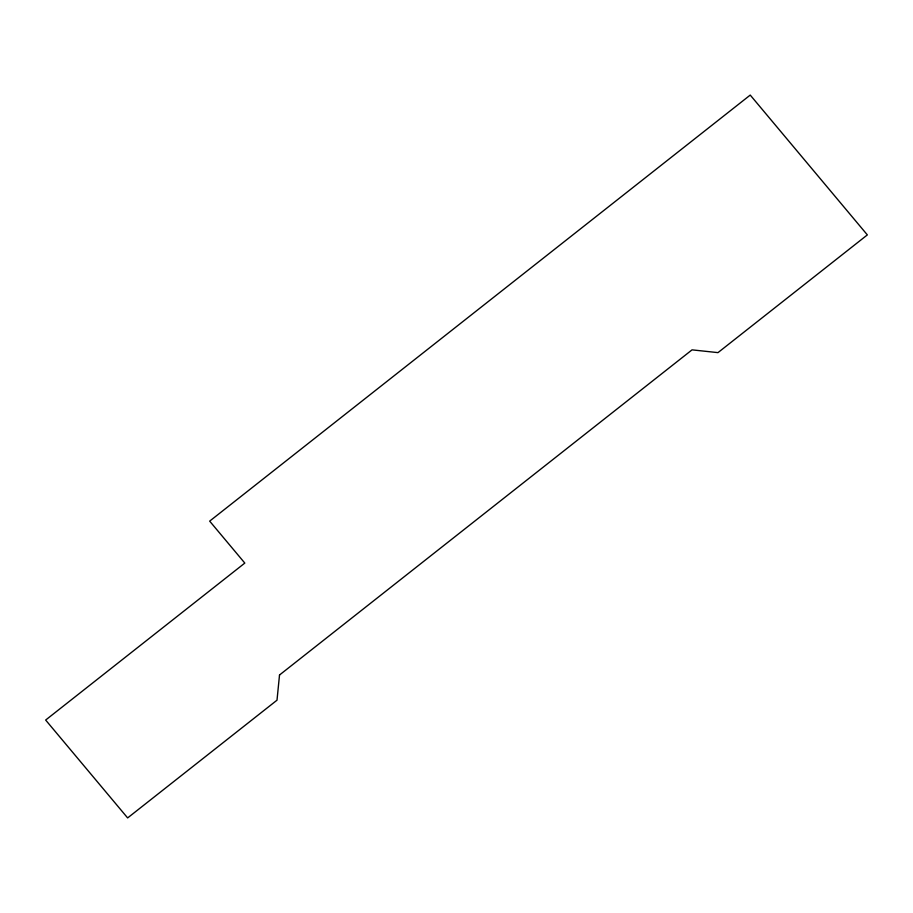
<?xml version="1.0" encoding="UTF-8"?>
<svg xmlns="http://www.w3.org/2000/svg" width="913" height="913" viewBox="0 0 913 913"><rect width="100%" height="100%" fill="white"/><g stroke="black" fill="none" stroke-linecap="round" stroke-linejoin="round"><path stroke-width="1.37" d="M279.515 675.004L277.004 700.191L127.637 817.922L45.65 720.049L244.81 563.081L209.67 521.129L750.235 95.078L867.35 234.903L717.983 352.623L692.043 349.862L279.515 675.004"/></g></svg>
